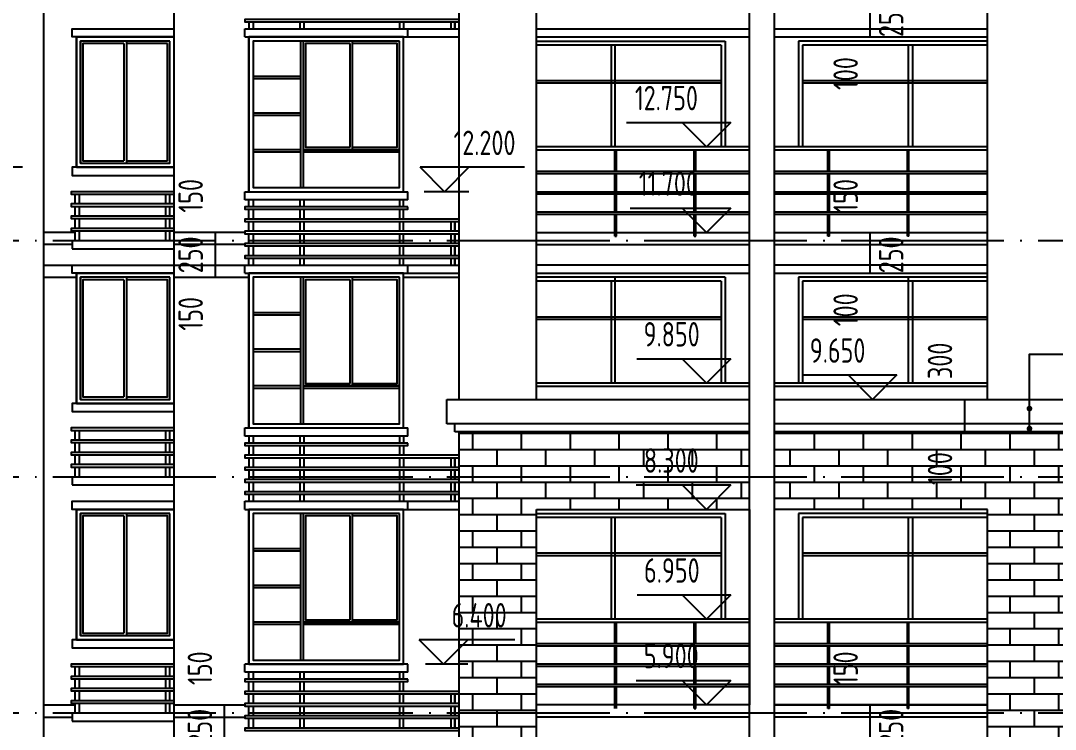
# Model space of a CAD drawing. Extents: x -726032 to 135930, y -151624 to 587044.
# Drawn here: x -512057 to -499349, y 301028 to 309728 of the extents above; entities that cross this region are included whole.
import ezdxf
from ezdxf.enums import TextEntityAlignment as Align

# ---------------------------------------------------------------- set-up
doc = ezdxf.new("R2010")
doc.units = 0
doc.header["$LTSCALE"] = 1000
doc.header["$MEASUREMENT"] = 0
doc.linetypes.add('DOTE', pattern=[2.42, 2, -0.2, 0.02, -0.2])
doc.layers.get('0').update_dxf_attribs({"linetype": 'CONTINUOUS'})
doc.layers.get('DEFPOINTS').update_dxf_attribs({"color": 1, "linetype": 'CONTINUOUS'})
for name, color, linetype in [('DOTE', 8, 'DOTE'), ('PUB_DIM', 245, 'CONTINUOUS'), ('WINDOW', 155, 'CONTINUOUS'), ('引线', 213, 'CONTINUOUS'), ('栏杆', 126, 'CONTINUOUS'), ('装饰线', 252, 'CONTINUOUS')]:
    doc.layers.add(name, color=color, linetype=linetype)
doc.styles.add('DIM_FONT', font='isocp.shx', dxfattribs={"width": 0.8})
doc.dimstyles.new('AXIS', dxfattribs={"dimtxt": 300, "dimasz": 1, "dimexe": 250, "dimexo": 300, "dimgap": 150, "dimtad": 1, "dimdec": 0, "dimzin": 0, "dimdsep": 46, "dimtxsty": 'DIM_FONT', "dimcen": 0.09, "dimse1": 1, "dimse2": 1, "dimclrt": 142, "dimadec": 0, "dimazin": 0, "dimtfac": 1, "dimtdec": 0, "dimtix": 1, "dimtmove": 2, "dimatfit": 3, "dimfxl": 1, "dimtolj": 1, "dimtzin": 0, "dimarcsym": 0})

# ---------------------------------------------------------------- blocks, each defined once
blk = doc.blocks.new('*D2947')
at = {"layer": 'DEFPOINTS', "color": 0, "transparency": 16777216}
for p in [(-508669, 306728), (-509669, 306578), (-508669, 306578)]:
    blk.add_point(p, dxfattribs=at)
at = {"layer": 'PUB_DIM', "color": 0, "lineweight": -2, "transparency": 16777216}
for p, q in [((-509669, 306729), (-509669, 306730)), ((-509669, 306728), (-509669, 306578)), ((-509669, 306577), (-509669, 306576))]:
    blk.add_line(p, q, dxfattribs=at)
at = {"layer": 'PUB_DIM', "color": 0, "transparency": 16777216}
for points in [[(-509669, 306729), (-509669, 306729), (-509669, 306728)], [(-509669, 306577), (-509669, 306577), (-509669, 306578)]]:
    blk.add_solid(points, dxfattribs=at)
at = {"layer": 'PUB_DIM', "color": 142, "transparency": 16777216, "insert": (-509969, 306129), "char_height": 300, "attachment_point": 5, "rotation": 90, "style": 'DIM_FONT'}
blk.add_mtext('\\A1;150', dxfattribs=at)
blk = doc.blocks.new('*D2948')
at = {"layer": 'DEFPOINTS', "color": 0, "transparency": 16777216}
for p in [(-508669, 306978), (-509669, 306728), (-508669, 306728)]:
    blk.add_point(p, dxfattribs=at)
at = {"layer": 'PUB_DIM', "color": 0, "lineweight": -2, "transparency": 16777216}
for p, q in [((-509669, 306979), (-509669, 306980)), ((-509669, 306978), (-509669, 306728)), ((-509669, 306727), (-509669, 306726))]:
    blk.add_line(p, q, dxfattribs=at)
at = {"layer": 'PUB_DIM', "color": 0, "transparency": 16777216}
for points in [[(-509669, 306979), (-509669, 306979), (-509669, 306978)], [(-509669, 306727), (-509669, 306727), (-509669, 306728)]]:
    blk.add_solid(points, dxfattribs=at)
at = {"layer": 'PUB_DIM', "color": 142, "transparency": 16777216, "insert": (-509969, 306853), "char_height": 300, "attachment_point": 5, "rotation": 90, "style": 'DIM_FONT'}
blk.add_mtext('\\A1;250', dxfattribs=at)
blk = doc.blocks.new('*D2949')
at = {"layer": 'DEFPOINTS', "color": 0, "transparency": 16777216}
for p in [(-508669, 307128), (-509669, 306978), (-508669, 306978)]:
    blk.add_point(p, dxfattribs=at)
at = {"layer": 'PUB_DIM', "color": 0, "lineweight": -2, "transparency": 16777216}
for p, q in [((-509669, 307129), (-509669, 307130)), ((-509669, 307128), (-509669, 306978)), ((-509669, 306977), (-509669, 306976))]:
    blk.add_line(p, q, dxfattribs=at)
at = {"layer": 'PUB_DIM', "color": 0, "transparency": 16777216}
for points in [[(-509669, 307129), (-509669, 307129), (-509669, 307128)], [(-509669, 306977), (-509669, 306977), (-509669, 306978)]]:
    blk.add_solid(points, dxfattribs=at)
at = {"layer": 'PUB_DIM', "color": 142, "transparency": 16777216, "insert": (-509969, 307578), "char_height": 300, "attachment_point": 5, "rotation": 90, "style": 'DIM_FONT'}
blk.add_mtext('\\A1;150', dxfattribs=at)
blk = doc.blocks.new('*D2950')
at = {"layer": 'DEFPOINTS', "color": 0, "transparency": 16777216}
for p in [(-510555, 301328), (-509555, 301328), (-510555, 301178)]:
    blk.add_point(p, dxfattribs=at)
at = {"layer": 'PUB_DIM', "color": 0, "lineweight": -2, "transparency": 16777216}
for p, q in [((-509555, 301329), (-509555, 301330)), ((-509555, 301178), (-509555, 301328)), ((-509555, 301177), (-509555, 301176))]:
    blk.add_line(p, q, dxfattribs=at)
at = {"layer": 'PUB_DIM', "color": 0, "transparency": 16777216}
for points in [[(-509555, 301329), (-509555, 301329), (-509555, 301328)], [(-509555, 301177), (-509555, 301177), (-509555, 301178)]]:
    blk.add_solid(points, dxfattribs=at)
at = {"layer": 'PUB_DIM', "color": 142, "transparency": 16777216, "insert": (-509855, 301778), "char_height": 300, "attachment_point": 5, "rotation": 90, "style": 'DIM_FONT'}
blk.add_mtext('\\A1;150', dxfattribs=at)
blk = doc.blocks.new('*D2951')
at = {"layer": 'DEFPOINTS', "color": 0, "transparency": 16777216}
for p in [(-510555, 301178), (-509555, 301178), (-510555, 300928)]:
    blk.add_point(p, dxfattribs=at)
at = {"layer": 'PUB_DIM', "color": 0, "lineweight": -2, "transparency": 16777216}
for p, q in [((-509555, 301179), (-509555, 301180)), ((-509555, 300928), (-509555, 301178)), ((-509555, 300927), (-509555, 300926))]:
    blk.add_line(p, q, dxfattribs=at)
at = {"layer": 'PUB_DIM', "color": 0, "transparency": 16777216}
for points in [[(-509555, 301179), (-509555, 301179), (-509555, 301178)], [(-509555, 300927), (-509555, 300927), (-509555, 300928)]]:
    blk.add_solid(points, dxfattribs=at)
at = {"layer": 'PUB_DIM', "color": 142, "transparency": 16777216, "insert": (-509855, 301053), "char_height": 300, "attachment_point": 5, "rotation": 90, "style": 'DIM_FONT'}
blk.add_mtext('\\A1;250', dxfattribs=at)
blk = doc.blocks.new('*D2953')
at = {"layer": 'DEFPOINTS', "color": 0, "transparency": 16777216}
for p in [(-499465, 304778), (-500465, 304678), (-499465, 304678)]:
    blk.add_point(p, dxfattribs=at)
at = {"layer": 'PUB_DIM', "color": 0, "lineweight": -2, "transparency": 16777216}
for p, q in [((-500465, 304779), (-500465, 304780)), ((-500465, 304778), (-500465, 304678)), ((-500465, 304677), (-500465, 304676))]:
    blk.add_line(p, q, dxfattribs=at)
at = {"layer": 'PUB_DIM', "color": 0, "transparency": 16777216}
for points in [[(-500465, 304779), (-500464, 304779), (-500465, 304778)], [(-500465, 304677), (-500464, 304677), (-500465, 304678)]]:
    blk.add_solid(points, dxfattribs=at)
at = {"layer": 'PUB_DIM', "color": 142, "transparency": 16777216, "insert": (-500765, 304229), "char_height": 300, "attachment_point": 5, "rotation": 90, "style": 'DIM_FONT'}
blk.add_mtext('\\A1;100', dxfattribs=at)
blk = doc.blocks.new('*D2954')
at = {"layer": 'DEFPOINTS', "color": 0, "transparency": 16777216}
for p in [(-499465, 305078), (-500465, 304778), (-499465, 304778)]:
    blk.add_point(p, dxfattribs=at)
at = {"layer": 'PUB_DIM', "color": 0, "lineweight": -2, "transparency": 16777216}
for p, q in [((-500465, 305079), (-500465, 305080)), ((-500465, 305078), (-500465, 304778)), ((-500465, 304777), (-500465, 304776))]:
    blk.add_line(p, q, dxfattribs=at)
at = {"layer": 'PUB_DIM', "color": 0, "transparency": 16777216}
for points in [[(-500465, 305079), (-500464, 305079), (-500465, 305078)], [(-500465, 304777), (-500464, 304777), (-500465, 304778)]]:
    blk.add_solid(points, dxfattribs=at)
at = {"layer": 'PUB_DIM', "color": 142, "transparency": 16777216, "insert": (-500765, 305552), "char_height": 300, "attachment_point": 5, "rotation": 90, "style": 'DIM_FONT'}
blk.add_mtext('\\A1;300', dxfattribs=at)
blk = doc.blocks.new('*D2955')
at = {"layer": 'DEFPOINTS', "color": 0, "transparency": 16777216}
for p in [(-502624, 307128), (-501624, 307128), (-502624, 306978)]:
    blk.add_point(p, dxfattribs=at)
at = {"layer": 'PUB_DIM', "color": 0, "lineweight": -2, "transparency": 16777216}
for p, q in [((-501624, 307129), (-501624, 307130)), ((-501624, 306978), (-501624, 307128)), ((-501624, 306977), (-501624, 306976))]:
    blk.add_line(p, q, dxfattribs=at)
at = {"layer": 'PUB_DIM', "color": 0, "transparency": 16777216}
for points in [[(-501624, 307129), (-501624, 307129), (-501624, 307128)], [(-501624, 306977), (-501624, 306977), (-501624, 306978)]]:
    blk.add_solid(points, dxfattribs=at)
at = {"layer": 'PUB_DIM', "color": 142, "transparency": 16777216, "insert": (-501924, 307578), "char_height": 300, "attachment_point": 5, "rotation": 90, "style": 'DIM_FONT'}
blk.add_mtext('\\A1;150', dxfattribs=at)
blk = doc.blocks.new('*D2956')
at = {"layer": 'DEFPOINTS', "color": 0, "transparency": 16777216}
for p in [(-502624, 306978), (-501624, 306978), (-502624, 306728)]:
    blk.add_point(p, dxfattribs=at)
at = {"layer": 'PUB_DIM', "color": 0, "lineweight": -2, "transparency": 16777216}
for p, q in [((-501624, 306979), (-501624, 306980)), ((-501624, 306728), (-501624, 306978)), ((-501624, 306727), (-501624, 306726))]:
    blk.add_line(p, q, dxfattribs=at)
at = {"layer": 'PUB_DIM', "color": 0, "transparency": 16777216}
for points in [[(-501624, 306979), (-501624, 306979), (-501624, 306978)], [(-501624, 306727), (-501624, 306727), (-501624, 306728)]]:
    blk.add_solid(points, dxfattribs=at)
at = {"layer": 'PUB_DIM', "color": 142, "transparency": 16777216, "insert": (-501365, 306853), "char_height": 300, "attachment_point": 5, "rotation": 90, "style": 'DIM_FONT'}
blk.add_mtext('\\A1;250', dxfattribs=at)
blk = doc.blocks.new('*D2957')
at = {"layer": 'DEFPOINTS', "color": 0, "transparency": 16777216}
for p in [(-502624, 306728), (-501624, 306728), (-502624, 306628)]:
    blk.add_point(p, dxfattribs=at)
at = {"layer": 'PUB_DIM', "color": 0, "lineweight": -2, "transparency": 16777216}
for p, q in [((-501624, 306729), (-501624, 306730)), ((-501624, 306628), (-501624, 306728)), ((-501624, 306627), (-501624, 306626))]:
    blk.add_line(p, q, dxfattribs=at)
at = {"layer": 'PUB_DIM', "color": 0, "transparency": 16777216}
for points in [[(-501624, 306729), (-501624, 306729), (-501624, 306728)], [(-501624, 306627), (-501624, 306627), (-501624, 306628)]]:
    blk.add_solid(points, dxfattribs=at)
at = {"layer": 'PUB_DIM', "color": 142, "transparency": 16777216, "insert": (-501924, 306179), "char_height": 300, "attachment_point": 5, "rotation": 90, "style": 'DIM_FONT'}
blk.add_mtext('\\A1;100', dxfattribs=at)
blk = doc.blocks.new('*D2961')
at = {"layer": 'DEFPOINTS', "color": 0, "transparency": 16777216}
for p in [(-502624, 301328), (-501624, 301328), (-502624, 301178)]:
    blk.add_point(p, dxfattribs=at)
at = {"layer": 'PUB_DIM', "color": 0, "lineweight": -2, "transparency": 16777216}
for p, q in [((-501624, 301329), (-501624, 301330)), ((-501624, 301178), (-501624, 301328)), ((-501624, 301177), (-501624, 301176))]:
    blk.add_line(p, q, dxfattribs=at)
at = {"layer": 'PUB_DIM', "color": 0, "transparency": 16777216}
for points in [[(-501624, 301329), (-501624, 301329), (-501624, 301328)], [(-501624, 301177), (-501624, 301177), (-501624, 301178)]]:
    blk.add_solid(points, dxfattribs=at)
at = {"layer": 'PUB_DIM', "color": 142, "transparency": 16777216, "insert": (-501924, 301778), "char_height": 300, "attachment_point": 5, "rotation": 90, "style": 'DIM_FONT'}
blk.add_mtext('\\A1;150', dxfattribs=at)
blk = doc.blocks.new('*D2962')
at = {"layer": 'DEFPOINTS', "color": 0, "transparency": 16777216}
for p in [(-502624, 301178), (-501624, 301178), (-502624, 300928)]:
    blk.add_point(p, dxfattribs=at)
at = {"layer": 'PUB_DIM', "color": 0, "lineweight": -2, "transparency": 16777216}
for p, q in [((-501624, 301179), (-501624, 301180)), ((-501624, 300928), (-501624, 301178)), ((-501624, 300927), (-501624, 300926))]:
    blk.add_line(p, q, dxfattribs=at)
at = {"layer": 'PUB_DIM', "color": 0, "transparency": 16777216}
for points in [[(-501624, 301179), (-501624, 301179), (-501624, 301178)], [(-501624, 300927), (-501624, 300927), (-501624, 300928)]]:
    blk.add_solid(points, dxfattribs=at)
at = {"layer": 'PUB_DIM', "color": 142, "transparency": 16777216, "insert": (-501365, 301053), "char_height": 300, "attachment_point": 5, "rotation": 90, "style": 'DIM_FONT'}
blk.add_mtext('\\A1;250', dxfattribs=at)
blk = doc.blocks.new('*D2994')
at = {"layer": 'DEFPOINTS', "color": 0, "transparency": 16777216}
for p in [(-502624, 309628), (-501624, 309628), (-502624, 309528)]:
    blk.add_point(p, dxfattribs=at)
at = {"layer": 'PUB_DIM', "color": 0, "lineweight": -2, "transparency": 16777216}
for p, q in [((-501624, 309629), (-501624, 309630)), ((-501624, 309528), (-501624, 309628)), ((-501624, 309527), (-501624, 309526))]:
    blk.add_line(p, q, dxfattribs=at)
at = {"layer": 'PUB_DIM', "color": 0, "transparency": 16777216}
for points in [[(-501624, 309629), (-501624, 309629), (-501624, 309628)], [(-501624, 309527), (-501624, 309527), (-501624, 309528)]]:
    blk.add_solid(points, dxfattribs=at)
at = {"layer": 'PUB_DIM', "color": 142, "transparency": 16777216, "insert": (-501924, 309079), "char_height": 300, "attachment_point": 5, "rotation": 90, "style": 'DIM_FONT'}
blk.add_mtext('\\A1;100', dxfattribs=at)
blk = doc.blocks.new('*D2996')
at = {"layer": 'DEFPOINTS', "color": 0, "transparency": 16777216}
for p in [(-502624, 309878), (-501624, 309878), (-502624, 309628)]:
    blk.add_point(p, dxfattribs=at)
at = {"layer": 'PUB_DIM', "color": 0, "lineweight": -2, "transparency": 16777216}
for p, q in [((-501624, 309879), (-501624, 309880)), ((-501624, 309628), (-501624, 309878)), ((-501624, 309627), (-501624, 309626))]:
    blk.add_line(p, q, dxfattribs=at)
at = {"layer": 'PUB_DIM', "color": 0, "transparency": 16777216}
for points in [[(-501624, 309879), (-501624, 309879), (-501624, 309878)], [(-501624, 309627), (-501624, 309627), (-501624, 309628)]]:
    blk.add_solid(points, dxfattribs=at)
at = {"layer": 'PUB_DIM', "color": 142, "transparency": 16777216, "insert": (-501365, 309753), "char_height": 300, "attachment_point": 5, "rotation": 90, "style": 'DIM_FONT'}
blk.add_mtext('\\A1;250', dxfattribs=at)

msp = doc.modelspace()

# ---------------------------------------------------------------- hatches: boundary and pattern name
at = {"layer": '装饰线'}
h = msp.add_hatch(dxfattribs=at)
h.set_pattern_fill('AR-BRSTD', color=35, scale=75, style=0)
h.set_pattern_definition([(0, (-503804.97, 166246.5), (0, 200.025), []), (90, (-503804.97, 166246.5), (-300, 200.025), [200.025, -200.025])])
h.paths.add_polyline_path([(-506672.9, 304678.3), (-506672.9, 294978.3), (-505722.9, 294978.3), (-505722.9, 303728.3), (-503102.9, 303728.3), (-503102.9, 304678.3)])
h.paths.add_polyline_path([(-502802.9, 303728.3), (-500182.9, 303728.3), (-500182.9, 294978.3), (-499232.9, 294978.3), (-499232.9, 304678.3), (-502802.9, 304678.3)])

# ---------------------------------------------------------------- linework, layer by layer
for p, q in [((-506672.9, 305078.3), (-506672.9, 334728.3)), ((-505722.9, 305078.3), (-505722.9, 332078.3)), ((-500182.9, 305078.3), (-500182.9, 332078.3)), ((-511772.9, 294918.3), (-511772.9, 331228.3)), ((-503102.9, 294978.3), (-503102.9, 329828.3)), ((-502802.9, 329828.3), (-502802.9, 294978.3)), ((-510172.9, 294918.3), (-510172.9, 328328.3)), ((-509302.9, 309628.3), (-506672.9, 309628.3)), ((-509302.9, 309528.3), (-509302.9, 309628.3)), ((-507302.9, 309528.3), (-507302.9, 309628.3)), ((-505722.9, 309628.3), (-503102.9, 309628.3)), ((-502802.9, 309628.3), (-500182.9, 309628.3)), ((-511372.9, 309528.3), (-510172.9, 309528.3)), ((-509302.9, 309528.3), (-506672.9, 309528.3)), ((-505722.9, 309528.3), (-503102.9, 309528.3)), ((-502802.9, 309528.3), (-500182.9, 309528.3)), ((-509302.9, 307628.3), (-507302.9, 307628.3)), ((-509302.9, 307528.3), (-509302.9, 307628.3)), ((-507302.9, 307528.3), (-509302.9, 307528.3)), ((-507302.9, 307528.3), (-507302.9, 307628.3)), ((-511422.9, 307028.3), (-510172.9, 307028.3)), ((-511422.9, 307028.3), (-511422.9, 306928.3)), ((-505714.9, 307128.3), (-504759.9, 307128.3)), ((-504739.9, 307128.3), (-503784.9, 307128.3)), ((-503764.9, 307128.3), (-503102.9, 307128.3)), ((-502802.9, 307128.3), (-502141, 307128.3)), ((-502121, 307128.3), (-501166, 307128.3)), ((-501146, 307128.3), (-500191, 307128.3)), ((-511422.9, 306928.3), (-510172.9, 306928.3)), ((-505722.9, 306978.3), (-503102.9, 306978.3)), ((-502802.9, 306978.3), (-500182.9, 306978.3)), ((-509302.9, 306728.3), (-506672.9, 306728.3)), ((-509302.9, 306628.3), (-509302.9, 306728.3)), ((-507302.9, 306628.3), (-507302.9, 306728.3)), ((-503102.9, 306728.3), (-505722.9, 306728.3)), ((-500182.9, 306728.3), (-502802.9, 306728.3)), ((-511372.9, 306628.3), (-510172.9, 306628.3)), ((-509302.9, 306628.3), (-506672.9, 306628.3)), ((-505722.9, 306628.3), (-503102.9, 306628.3)), ((-502802.9, 306628.3), (-500182.9, 306628.3)), ((-511372.9, 305028.3), (-510172.9, 305028.3)), ((-506822.9, 305078.3), (-503102.9, 305078.3)), ((-506822.9, 304778.3), (-506822.9, 305078.3)), ((-502802.9, 305078.3), (-499082.9, 305078.3)), ((-503102.9, 304778.3), (-506822.9, 304778.3)), ((-506722.9, 304678.3), (-506722.9, 304778.3)), ((-499082.9, 304778.3), (-502802.9, 304778.3)), ((-509302.9, 304728.3), (-507302.9, 304728.3)), ((-509302.9, 304628.3), (-509302.9, 304728.3)), ((-507302.9, 304628.3), (-509302.9, 304628.3)), ((-507302.9, 304628.3), (-507302.9, 304728.3)), ((-503102.9, 304678.3), (-506722.9, 304678.3)), ((-506672.9, 294918.3), (-506672.9, 304678.3)), ((-499182.9, 304678.3), (-502802.9, 304678.3)), ((-511422.9, 304128.3), (-510172.9, 304128.3)), ((-511422.9, 304128.3), (-511422.9, 304028.3)), ((-511422.9, 304028.3), (-510172.9, 304028.3)), ((-511372.9, 303728.3), (-510172.9, 303728.3)), ((-509302.9, 303828.3), (-506672.9, 303828.3)), ((-509302.9, 303728.3), (-509302.9, 303828.3)), ((-509302.9, 303728.3), (-506672.9, 303728.3)), ((-507302.9, 303728.3), (-507302.9, 303828.3)), ((-505722.9, 294978.3), (-505722.9, 303728.3)), ((-500182.9, 294978.3), (-500182.9, 303728.3)), ((-507302.9, 301828.3), (-509302.9, 301828.3)), ((-509302.9, 301728.3), (-509302.9, 301828.3)), ((-507302.9, 301728.3), (-507302.9, 301828.3)), ((-507302.9, 301728.3), (-509302.9, 301728.3)), ((-511422.9, 301228.3), (-510172.9, 301228.3)), ((-511422.9, 301228.3), (-511422.9, 301128.3)), ((-503102.9, 301178.3), (-505722.9, 301178.3)), ((-500182.9, 301178.3), (-502802.9, 301178.3)), ((-511422.9, 301128.3), (-510172.9, 301128.3))]:
    msp.add_line(p, q)
at = {"color": 0}
msp.add_line((-511372.9, 307928.3), (-510172.9, 307928.3), dxfattribs=at)
at = {"color": 253}
for p, q in [((-503102.9, 301328.3), (-505722.9, 301328.3)), ((-500182.9, 301328.3), (-502802.9, 301328.3))]:
    msp.add_line(p, q, dxfattribs=at)
for points in [[(-510172.9, 309528.3), (-511422.9, 309528.3), (-511422.9, 309628.3), (-510172.9, 309628.3)], [(-510172.9, 307928.3), (-511422.9, 307928.3), (-511422.9, 307828.3), (-510172.9, 307828.3)], [(-510172.9, 306628.3), (-511422.9, 306628.3), (-511422.9, 306728.3), (-510172.9, 306728.3)], [(-510172.9, 305028.3), (-511422.9, 305028.3), (-511422.9, 304928.3), (-510172.9, 304928.3)], [(-510172.9, 303728.3), (-511422.9, 303728.3), (-511422.9, 303828.3), (-510172.9, 303828.3)], [(-505722.9, 303728.3), (-503102.9, 303728.3), (-503102.9, 301328.3), (-505722.9, 301328.3)], [(-500182.9, 303728.3), (-502802.9, 303728.3), (-502802.9, 301328.3), (-500182.9, 301328.3)], [(-510172.9, 302128.3), (-511422.9, 302128.3), (-511422.9, 302028.3), (-510172.9, 302028.3)]]:
    msp.add_lwpolyline(points)
at = {"color": 136}
for points in [[(-505722.9, 294978.3), (-505722.9, 303728.3)], [(-500182.9, 294978.3), (-500182.9, 303728.3)]]:
    msp.add_lwpolyline(points, dxfattribs=at)
at = {"layer": 'DOTE'}
for p, q in [((-516500.5, 307028.3), (-454540.3, 307028.3)), ((-516500.5, 304128.3), (-454540.3, 304128.3)), ((-516500.5, 301228.3), (-454540.3, 301228.3))]:
    msp.add_line(p, q, dxfattribs=at)
at = {"layer": 'PUB_DIM'}
for p, q in [((-504617.4, 308478.3), (-503333.2, 308478.3)), ((-503633.2, 308178.3), (-503933.2, 308478.3)), ((-503333.2, 308478.3), (-503633.2, 308178.3)), ((-512034.4, 307928.3), (-512995.9, 307928.3)), ((-506851.8, 307628.3), (-507151.8, 307928.3)), ((-505867.6, 307928.3), (-507151.8, 307928.3)), ((-506551.8, 307928.3), (-506851.8, 307628.3)), ((-506551.8, 307628.3), (-507102.3, 307628.3)), ((-504569.4, 307428.3), (-503333.2, 307428.3)), ((-503633.2, 307128.3), (-503933.2, 307428.3)), ((-503333.2, 307428.3), (-503633.2, 307128.3)), ((-504489.1, 305578.3), (-503333.2, 305578.3)), ((-503633.2, 305278.3), (-503933.2, 305578.3)), ((-503333.2, 305578.3), (-503633.2, 305278.3)), ((-502450.6, 305378.3), (-501294.7, 305378.3)), ((-501594.7, 305078.3), (-501894.7, 305378.3)), ((-501294.7, 305378.3), (-501594.7, 305078.3)), ((-504497.4, 304028.3), (-503333.2, 304028.3)), ((-503633.2, 303728.3), (-503933.2, 304028.3)), ((-503333.2, 304028.3), (-503633.2, 303728.3)), ((-504483.9, 302678.3), (-503333.2, 302678.3)), ((-503633.2, 302378.3), (-503933.2, 302678.3)), ((-503333.2, 302678.3), (-503633.2, 302378.3)), ((-506862.8, 301828.3), (-507162.8, 302128.3)), ((-505989, 302128.3), (-507162.8, 302128.3)), ((-506562.8, 302128.3), (-506862.8, 301828.3)), ((-506562.8, 301828.3), (-507082.9, 301828.3)), ((-504498.2, 301628.3), (-503333.2, 301628.3)), ((-503633.2, 301328.3), (-503933.2, 301628.3)), ((-503333.2, 301628.3), (-503633.2, 301328.3))]:
    msp.add_line(p, q, dxfattribs=at)
at = {"layer": 'WINDOW'}
for p, q in [((-511372.9, 307928.3), (-511372.9, 309528.3)), ((-511322.9, 307978.3), (-511322.9, 309478.3)), ((-510787.9, 309448.3), (-510787.9, 308008.3)), ((-510757.9, 309478.3), (-510757.9, 307978.3)), ((-510252.9, 309448.3), (-510757.9, 309448.3)), ((-510252.9, 308008.3), (-510252.9, 309448.3)), ((-510222.9, 307978.3), (-510222.9, 309478.3)), ((-509252.9, 307628.3), (-509252.9, 309528.3)), ((-508617.9, 309478.3), (-508617.9, 307678.3)), ((-508587.9, 309478.3), (-508587.9, 307678.3)), ((-508010.4, 308173.3), (-508010.4, 309448.3)), ((-507980.4, 308143.3), (-507980.4, 309478.3)), ((-507352.9, 307628.3), (-507352.9, 309528.3)), ((-505722.9, 309478.3), (-503402.9, 309478.3)), ((-503402.9, 309478.3), (-503402.9, 308178.3)), ((-502502.9, 309478.3), (-502502.9, 308178.3)), ((-500182.9, 309478.3), (-502502.9, 309478.3)), ((-503452.9, 309428.3), (-505722.9, 309428.3)), ((-504802.9, 309428.3), (-504802.9, 308178.3)), ((-504752.9, 308178.3), (-504752.9, 309428.3)), ((-503452.9, 309428.3), (-503452.9, 308178.3)), ((-502452.9, 309428.3), (-502452.9, 308178.3)), ((-500182.9, 309428.3), (-502452.9, 309428.3)), ((-501152.9, 308178.3), (-501152.9, 309428.3)), ((-501102.9, 309428.3), (-501102.9, 308178.3)), ((-508617.9, 309043.3), (-509202.9, 309043.3)), ((-508617.9, 309013.3), (-509202.9, 309013.3)), ((-505722.9, 308993.3), (-503452.9, 308993.3)), ((-505722.9, 308963.3), (-503452.9, 308963.3)), ((-502452.9, 308993.3), (-500182.9, 308993.3)), ((-502452.9, 308963.3), (-500182.9, 308963.3)), ((-508617.9, 308593.3), (-509202.9, 308593.3)), ((-508617.9, 308563.3), (-509202.9, 308563.3)), ((-508617.9, 308143.3), (-509202.9, 308143.3)), ((-508617.9, 308113.3), (-509202.9, 308113.3)), ((-507402.9, 308143.3), (-508587.9, 308143.3)), ((-507402.9, 308113.3), (-508587.9, 308113.3)), ((-510757.9, 308008.3), (-510252.9, 308008.3)), ((-511372.9, 305028.3), (-511372.9, 306628.3)), ((-511322.9, 305078.3), (-511322.9, 306578.3)), ((-510787.9, 306548.3), (-510787.9, 305108.3)), ((-510757.9, 306578.3), (-510757.9, 305078.3)), ((-509252.9, 304728.3), (-509252.9, 306628.3)), ((-508617.9, 306578.3), (-508617.9, 304778.3)), ((-508587.9, 306578.3), (-508587.9, 304778.3)), ((-508010.4, 305273.3), (-508010.4, 306548.3)), ((-507980.4, 305243.3), (-507980.4, 306578.3)), ((-507352.9, 304728.3), (-507352.9, 306628.3)), ((-503402.9, 306578.3), (-505722.9, 306578.3)), ((-503452.9, 306528.3), (-505722.9, 306528.3)), ((-504802.9, 306528.3), (-504802.9, 305278.3)), ((-504752.9, 305278.3), (-504752.9, 306578.3)), ((-503452.9, 306528.3), (-503452.9, 305278.3)), ((-503402.9, 306578.3), (-503402.9, 305278.3)), ((-502502.9, 306578.3), (-502502.9, 305278.3)), ((-500182.9, 306578.3), (-502502.9, 306578.3)), ((-502452.9, 306528.3), (-502452.9, 305278.3)), ((-500182.9, 306528.3), (-502452.9, 306528.3)), ((-501152.9, 305278.3), (-501152.9, 306578.3)), ((-501102.9, 306528.3), (-501102.9, 305278.3)), ((-508617.9, 306143.3), (-509202.9, 306143.3)), ((-508617.9, 306113.3), (-509202.9, 306113.3)), ((-505722.9, 306093.3), (-503452.9, 306093.3)), ((-505722.9, 306063.3), (-503452.9, 306063.3)), ((-502452.9, 306093.3), (-500182.9, 306093.3)), ((-502452.9, 306063.3), (-500182.9, 306063.3)), ((-508617.9, 305693.3), (-509202.9, 305693.3)), ((-508617.9, 305663.3), (-509202.9, 305663.3)), ((-508617.9, 305243.3), (-509202.9, 305243.3)), ((-507402.9, 305243.3), (-508587.9, 305243.3)), ((-508617.9, 305213.3), (-509202.9, 305213.3)), ((-507402.9, 305213.3), (-508587.9, 305213.3)), ((-511372.9, 302128.3), (-511372.9, 303728.3)), ((-509252.9, 301828.3), (-509252.9, 303728.3)), ((-507352.9, 301828.3), (-507352.9, 303728.3)), ((-511322.9, 302178.3), (-511322.9, 303678.3)), ((-510787.9, 303648.3), (-510787.9, 302208.3)), ((-510757.9, 303678.3), (-510757.9, 302178.3)), ((-510222.9, 302178.3), (-510222.9, 303678.3)), ((-508617.9, 303678.3), (-508617.9, 301878.3)), ((-508587.9, 303678.3), (-508587.9, 301878.3)), ((-508010.4, 302373.3), (-508010.4, 303648.3)), ((-507980.4, 302343.3), (-507980.4, 303678.3)), ((-505722.9, 303678.3), (-503402.9, 303678.3)), ((-503452.9, 303628.3), (-505722.9, 303628.3)), ((-504802.9, 303628.3), (-504802.9, 302378.3)), ((-504752.9, 302378.3), (-504752.9, 303628.3)), ((-503452.9, 303628.3), (-503452.9, 302378.3)), ((-503402.9, 303678.3), (-503402.9, 302378.3)), ((-502502.9, 303678.3), (-502502.9, 302378.3)), ((-500182.9, 303678.3), (-502502.9, 303678.3)), ((-502452.9, 303628.3), (-502452.9, 302378.3)), ((-500182.9, 303628.3), (-502452.9, 303628.3)), ((-501152.9, 302378.3), (-501152.9, 303628.3)), ((-501102.9, 303628.3), (-501102.9, 302378.3)), ((-508617.9, 303243.3), (-509202.9, 303243.3)), ((-508617.9, 303213.3), (-509202.9, 303213.3)), ((-505722.9, 303193.3), (-503452.9, 303193.3)), ((-505722.9, 303163.3), (-503452.9, 303163.3)), ((-502452.9, 303193.3), (-500182.9, 303193.3)), ((-502452.9, 303163.3), (-500182.9, 303163.3)), ((-508617.9, 302793.3), (-509202.9, 302793.3)), ((-508617.9, 302763.3), (-509202.9, 302763.3)), ((-508617.9, 302343.3), (-509202.9, 302343.3)), ((-507402.9, 302343.3), (-508587.9, 302343.3)), ((-508617.9, 302313.3), (-509202.9, 302313.3)), ((-507402.9, 302313.3), (-508587.9, 302313.3))]:
    msp.add_line(p, q, dxfattribs=at)
for points in [[(-510172.9, 309528.3), (-511372.9, 309528.3), (-511372.9, 307928.3), (-510172.9, 307928.3)], [(-510222.9, 309478.3), (-511322.9, 309478.3), (-511322.9, 307978.3), (-510222.9, 307978.3)], [(-507352.9, 309528.3), (-509252.9, 309528.3), (-509252.9, 307628.3), (-507352.9, 307628.3)], [(-507402.9, 309478.3), (-509202.9, 309478.3), (-509202.9, 307678.3), (-507402.9, 307678.3)], [(-507402.9, 309478.3), (-508587.9, 309478.3), (-508587.9, 308143.3), (-507402.9, 308143.3)], [(-510172.9, 306628.3), (-511372.9, 306628.3), (-511372.9, 305028.3), (-510172.9, 305028.3)], [(-510222.9, 306578.3), (-511322.9, 306578.3), (-511322.9, 305078.3), (-510222.9, 305078.3)], [(-507352.9, 306628.3), (-509252.9, 306628.3), (-509252.9, 304728.3), (-507352.9, 304728.3)], [(-507352.9, 306628.3), (-509252.9, 306628.3), (-509252.9, 304728.3), (-507352.9, 304728.3)], [(-507402.9, 306578.3), (-509202.9, 306578.3), (-509202.9, 304778.3), (-507402.9, 304778.3)], [(-507402.9, 306578.3), (-508587.9, 306578.3), (-508587.9, 305243.3), (-507402.9, 305243.3)], [(-510172.9, 303728.3), (-511372.9, 303728.3), (-511372.9, 302128.3), (-510172.9, 302128.3)], [(-507352.9, 303728.3), (-509252.9, 303728.3), (-509252.9, 301828.3), (-507352.9, 301828.3)], [(-507352.9, 303728.3), (-509252.9, 303728.3), (-509252.9, 301828.3), (-507352.9, 301828.3)], [(-510222.9, 303678.3), (-511322.9, 303678.3), (-511322.9, 302178.3), (-510222.9, 302178.3)], [(-507402.9, 303678.3), (-509202.9, 303678.3), (-509202.9, 301878.3), (-507402.9, 301878.3)], [(-507402.9, 303678.3), (-508587.9, 303678.3), (-508587.9, 302343.3), (-507402.9, 302343.3)]]:
    msp.add_lwpolyline(points, close=True, dxfattribs=at)
for points in [[(-510787.9, 309448.3), (-511292.9, 309448.3), (-511292.9, 308008.3), (-510787.9, 308008.3)], [(-508010.4, 309448.3), (-508557.9, 309448.3), (-508557.9, 308173.3), (-508010.4, 308173.3)], [(-507980.4, 308173.3), (-507432.9, 308173.3), (-507432.9, 309448.3), (-507980.4, 309448.3)], [(-510787.9, 306548.3), (-511292.9, 306548.3), (-511292.9, 305108.3), (-510787.9, 305108.3)], [(-510757.9, 305108.3), (-510252.9, 305108.3), (-510252.9, 306548.3), (-510757.9, 306548.3)], [(-508010.4, 306548.3), (-508557.9, 306548.3), (-508557.9, 305273.3), (-508010.4, 305273.3)], [(-507980.4, 305273.3), (-507432.9, 305273.3), (-507432.9, 306548.3), (-507980.4, 306548.3)], [(-510787.9, 303648.3), (-511292.9, 303648.3), (-511292.9, 302208.3), (-510787.9, 302208.3)], [(-510757.9, 302208.3), (-510252.9, 302208.3), (-510252.9, 303648.3), (-510757.9, 303648.3)], [(-508010.4, 303648.3), (-508557.9, 303648.3), (-508557.9, 302373.3), (-508010.4, 302373.3)], [(-507980.4, 302373.3), (-507432.9, 302373.3), (-507432.9, 303648.3), (-507980.4, 303648.3)]]:
    msp.add_lwpolyline(points, dxfattribs=at)
at = {"layer": '引线'}
msp.add_lwpolyline([(-499666.5, 304719.3), (-499666.5, 305635.4), (-498788.6, 305635.4)], dxfattribs=at)
at = {"layer": '引线', "const_width": 34.8}
for points in [[(-499684.1, 304965.8, 1), (-499648.9, 304965.8, 1)], [(-499684.1, 304719.3, 1), (-499648.9, 304719.3, 1)]]:
    msp.add_lwpolyline(points, format="xyb", close=True, dxfattribs=at)
at = {"layer": '栏杆'}
for p, q in [((-509252.9, 309713), (-509252.9, 309628.3)), ((-509202.9, 309713), (-509202.9, 309628.3)), ((-508627.9, 309713), (-508627.9, 309628.3)), ((-508577.9, 309713), (-508577.9, 309628.3)), ((-507402.9, 309713), (-507402.9, 309628.3)), ((-507352.9, 309713), (-507352.9, 309628.3)), ((-506772.9, 309713), (-506772.9, 309628.3)), ((-506722.9, 309628.3), (-506722.9, 309713)), ((-506722.9, 309713), (-506722.9, 309628.3)), ((-503102.9, 308178.3), (-505722.9, 308178.3)), ((-500182.9, 308178.3), (-502802.9, 308178.3)), ((-503102.9, 308138.3), (-505722.9, 308138.3)), ((-504759.9, 307878.3), (-504759.9, 308138.3)), ((-504739.9, 307878.3), (-504739.9, 308138.3)), ((-503784.9, 307878.3), (-503784.9, 308138.3)), ((-503764.9, 307878.3), (-503764.9, 308138.3)), ((-500182.9, 308138.3), (-502802.9, 308138.3)), ((-502141, 307878.3), (-502141, 308138.3)), ((-502121, 307878.3), (-502121, 308138.3)), ((-501166, 307878.3), (-501166, 308138.3)), ((-501146, 307878.3), (-501146, 308138.3)), ((-503102.9, 307878.3), (-505722.9, 307878.3)), ((-503102.9, 307848.3), (-505722.9, 307848.3)), ((-504759.9, 307628.3), (-504759.9, 307848.3)), ((-504739.9, 307628.3), (-504739.9, 307848.3)), ((-503784.9, 307628.3), (-503784.9, 307848.3)), ((-503764.9, 307628.3), (-503764.9, 307848.3)), ((-500182.9, 307878.3), (-502802.9, 307878.3)), ((-500182.9, 307848.3), (-502802.9, 307848.3)), ((-502141, 307628.3), (-502141, 307848.3)), ((-502121, 307628.3), (-502121, 307848.3)), ((-501166, 307628.3), (-501166, 307848.3)), ((-501146, 307628.3), (-501146, 307848.3)), ((-511385.7, 307478.3), (-511385.7, 307598.3)), ((-511335.7, 307478.3), (-511335.7, 307598.3)), ((-510272.9, 307478.3), (-510272.9, 307598.3)), ((-510222.9, 307478.3), (-510222.9, 307598.3)), ((-509252.9, 307443.6), (-509252.9, 307528.3)), ((-509202.9, 307528.3), (-509202.9, 307443.6)), ((-508627.9, 307528.3), (-508627.9, 307443.6)), ((-508577.9, 307528.3), (-508577.9, 307443.6)), ((-507402.9, 307528.3), (-507402.9, 307443.6)), ((-507352.9, 307443.6), (-507352.9, 307528.3)), ((-505722.9, 307628.3), (-503102.9, 307628.3)), ((-503102.9, 307598.3), (-505722.9, 307598.3)), ((-504759.9, 307378.3), (-504759.9, 307598.3)), ((-504739.9, 307378.3), (-504739.9, 307598.3)), ((-503784.9, 307378.3), (-503784.9, 307598.3)), ((-503764.9, 307378.3), (-503764.9, 307598.3)), ((-502802.9, 307628.3), (-500182.9, 307628.3)), ((-500182.9, 307598.3), (-502802.9, 307598.3)), ((-502141, 307378.3), (-502141, 307598.3)), ((-502121, 307378.3), (-502121, 307598.3)), ((-501166, 307378.3), (-501166, 307598.3)), ((-501146, 307378.3), (-501146, 307598.3)), ((-511385.7, 307328.3), (-511385.7, 307448.3)), ((-511335.7, 307328.3), (-511335.7, 307448.3)), ((-510272.9, 307328.3), (-510272.9, 307448.3)), ((-510222.9, 307328.3), (-510222.9, 307448.3)), ((-509252.9, 307293), (-509252.9, 307413)), ((-509202.9, 307413), (-509202.9, 307293)), ((-508627.9, 307413), (-508627.9, 307293)), ((-508577.9, 307413), (-508577.9, 307293)), ((-507402.9, 307413), (-507402.9, 307293)), ((-507352.9, 307293), (-507352.9, 307413)), ((-511385.7, 307178.3), (-511385.7, 307298.3)), ((-511335.7, 307178.3), (-511335.7, 307298.3)), ((-510272.9, 307178.3), (-510272.9, 307298.3)), ((-510222.9, 307178.3), (-510222.9, 307298.3)), ((-503102.9, 307378.3), (-505722.9, 307378.3)), ((-503102.9, 307348.3), (-505722.9, 307348.3)), ((-504759.9, 307082.8), (-504759.9, 307348.3)), ((-504739.9, 307082.8), (-504739.9, 307348.3)), ((-503784.9, 307082.8), (-503784.9, 307348.3)), ((-503764.9, 307082.8), (-503764.9, 307348.3)), ((-500182.9, 307378.3), (-502802.9, 307378.3)), ((-500182.9, 307348.3), (-502802.9, 307348.3)), ((-502141, 307082.8), (-502141, 307348.3)), ((-502121, 307082.8), (-502121, 307348.3)), ((-501166, 307082.8), (-501166, 307348.3)), ((-501146, 307082.8), (-501146, 307348.3)), ((-511385.7, 307028.3), (-511385.7, 307148.3)), ((-511335.7, 307028.3), (-511335.7, 307148.3)), ((-510272.9, 307028.3), (-510272.9, 307148.3)), ((-510222.9, 307028.3), (-510222.9, 307148.3)), ((-509252.9, 307143), (-509252.9, 307263)), ((-509202.9, 307263), (-509202.9, 307143)), ((-508627.9, 307263), (-508627.9, 307143)), ((-508577.9, 307263), (-508577.9, 307143)), ((-507402.9, 307263), (-507402.9, 307143)), ((-507352.9, 307143), (-507352.9, 307263)), ((-506772.9, 307263), (-506772.9, 307143)), ((-506722.9, 307143), (-506722.9, 307263)), ((-506722.9, 307263), (-506722.9, 307143)), ((-509252.9, 306993), (-509252.9, 307113)), ((-509202.9, 307113), (-509202.9, 306993)), ((-508627.9, 307113), (-508627.9, 306993)), ((-508577.9, 307113), (-508577.9, 306993)), ((-507402.9, 307113), (-507402.9, 306993)), ((-507352.9, 306993), (-507352.9, 307113)), ((-506772.9, 307113), (-506772.9, 306993)), ((-506722.9, 306993), (-506722.9, 307113)), ((-506722.9, 307113), (-506722.9, 306993)), ((-504759.9, 307082.8), (-504739.9, 307082.8)), ((-503784.9, 307082.8), (-503764.9, 307082.8)), ((-502121, 307082.8), (-502141, 307082.8)), ((-501146, 307082.8), (-501166, 307082.8)), ((-509252.9, 306843), (-509252.9, 306963)), ((-509202.9, 306963), (-509202.9, 306843)), ((-508627.9, 306963), (-508627.9, 306843)), ((-508577.9, 306963), (-508577.9, 306843)), ((-507402.9, 306963), (-507402.9, 306843)), ((-507352.9, 306843), (-507352.9, 306963)), ((-506772.9, 306963), (-506772.9, 306843)), ((-506722.9, 306843), (-506722.9, 306963)), ((-506722.9, 306963), (-506722.9, 306843)), ((-509252.9, 306728.3), (-509252.9, 306813)), ((-509202.9, 306813), (-509202.9, 306728.3)), ((-508627.9, 306813), (-508627.9, 306728.3)), ((-508577.9, 306813), (-508577.9, 306728.3)), ((-507402.9, 306813), (-507402.9, 306728.3)), ((-507352.9, 306728.3), (-507352.9, 306813)), ((-506772.9, 306813), (-506772.9, 306728.3)), ((-506722.9, 306728.3), (-506722.9, 306813)), ((-506722.9, 306813), (-506722.9, 306728.3)), ((-503102.9, 305278.3), (-505722.9, 305278.3)), ((-500182.9, 305278.3), (-502802.9, 305278.3)), ((-503102.9, 305238.3), (-505722.9, 305238.3)), ((-500182.9, 305238.3), (-502802.9, 305238.3)), ((-511385.7, 304578.3), (-511385.7, 304698.3)), ((-511335.7, 304578.3), (-511335.7, 304698.3)), ((-510272.9, 304578.3), (-510272.9, 304698.3)), ((-510222.9, 304578.3), (-510222.9, 304698.3)), ((-509252.9, 304628.3), (-509252.9, 304543.6)), ((-509202.9, 304628.3), (-509202.9, 304543.6)), ((-508627.9, 304628.3), (-508627.9, 304543.6)), ((-508577.9, 304628.3), (-508577.9, 304543.6)), ((-507402.9, 304628.3), (-507402.9, 304543.6)), ((-507352.9, 304628.3), (-507352.9, 304543.6)), ((-511385.7, 304428.3), (-511385.7, 304548.3)), ((-511335.7, 304428.3), (-511335.7, 304548.3)), ((-510272.9, 304428.3), (-510272.9, 304548.3)), ((-510222.9, 304428.3), (-510222.9, 304548.3)), ((-509252.9, 304513), (-509252.9, 304393)), ((-509202.9, 304513), (-509202.9, 304393)), ((-508627.9, 304513), (-508627.9, 304393)), ((-508577.9, 304513), (-508577.9, 304393)), ((-507402.9, 304513), (-507402.9, 304393)), ((-507352.9, 304513), (-507352.9, 304393)), ((-511385.7, 304278.3), (-511385.7, 304398.3)), ((-511335.7, 304278.3), (-511335.7, 304398.3)), ((-510272.9, 304278.3), (-510272.9, 304398.3)), ((-510222.9, 304278.3), (-510222.9, 304398.3)), ((-509252.9, 304363), (-509252.9, 304243)), ((-509202.9, 304363), (-509202.9, 304243)), ((-508627.9, 304363), (-508627.9, 304243)), ((-508577.9, 304363), (-508577.9, 304243)), ((-507402.9, 304363), (-507402.9, 304243)), ((-507352.9, 304363), (-507352.9, 304243)), ((-506772.9, 304363), (-506772.9, 304243)), ((-506722.9, 304243), (-506722.9, 304363)), ((-506722.9, 304363), (-506722.9, 304243)), ((-511385.7, 304128.3), (-511385.7, 304248.3)), ((-511335.7, 304128.3), (-511335.7, 304248.3)), ((-510272.9, 304128.3), (-510272.9, 304248.3)), ((-510222.9, 304128.3), (-510222.9, 304248.3)), ((-509252.9, 304213), (-509252.9, 304093)), ((-509202.9, 304213), (-509202.9, 304093)), ((-508627.9, 304213), (-508627.9, 304093)), ((-508577.9, 304213), (-508577.9, 304093)), ((-507402.9, 304213), (-507402.9, 304093)), ((-507352.9, 304213), (-507352.9, 304093)), ((-506772.9, 304213), (-506772.9, 304093)), ((-506722.9, 304093), (-506722.9, 304213)), ((-506722.9, 304213), (-506722.9, 304093)), ((-509252.9, 304063), (-509252.9, 303943)), ((-509202.9, 304063), (-509202.9, 303943)), ((-508627.9, 304063), (-508627.9, 303943)), ((-508577.9, 304063), (-508577.9, 303943)), ((-507402.9, 304063), (-507402.9, 303943)), ((-507352.9, 304063), (-507352.9, 303943)), ((-506772.9, 304063), (-506772.9, 303943)), ((-506722.9, 303943), (-506722.9, 304063)), ((-506722.9, 304063), (-506722.9, 303943)), ((-509252.9, 303913), (-509252.9, 303828.3)), ((-509202.9, 303913), (-509202.9, 303828.3)), ((-508627.9, 303913), (-508627.9, 303828.3)), ((-508577.9, 303913), (-508577.9, 303828.3)), ((-507402.9, 303913), (-507402.9, 303828.3)), ((-507352.9, 303913), (-507352.9, 303828.3)), ((-506772.9, 303913), (-506772.9, 303828.3)), ((-506722.9, 303828.3), (-506722.9, 303913)), ((-506722.9, 303913), (-506722.9, 303828.3)), ((-503102.9, 302378.3), (-505722.9, 302378.3)), ((-503102.9, 302338.3), (-505722.9, 302338.3)), ((-504759.9, 302078.3), (-504759.9, 302338.3)), ((-504739.9, 302078.3), (-504739.9, 302338.3)), ((-503784.9, 302078.3), (-503784.9, 302338.3)), ((-503764.9, 302078.3), (-503764.9, 302338.3)), ((-500182.9, 302378.3), (-502802.9, 302378.3)), ((-500182.9, 302338.3), (-502802.9, 302338.3)), ((-502141, 302078.3), (-502141, 302338.3)), ((-502121, 302078.3), (-502121, 302338.3)), ((-501166, 302078.3), (-501166, 302338.3)), ((-501146, 302078.3), (-501146, 302338.3)), ((-503102.9, 302078.3), (-505722.9, 302078.3)), ((-500182.9, 302078.3), (-502802.9, 302078.3)), ((-503102.9, 302048.3), (-505722.9, 302048.3)), ((-504759.9, 301828.3), (-504759.9, 302048.3)), ((-504739.9, 301828.3), (-504739.9, 302048.3)), ((-503784.9, 301828.3), (-503784.9, 302048.3)), ((-503764.9, 301828.3), (-503764.9, 302048.3)), ((-500182.9, 302048.3), (-502802.9, 302048.3)), ((-502141, 301828.3), (-502141, 302048.3)), ((-502121, 301828.3), (-502121, 302048.3)), ((-501166, 301828.3), (-501166, 302048.3)), ((-501146, 301828.3), (-501146, 302048.3)), ((-503102.9, 301828.3), (-505722.9, 301828.3)), ((-500182.9, 301828.3), (-502802.9, 301828.3)), ((-511385.7, 301678.3), (-511385.7, 301798.3)), ((-511335.7, 301678.3), (-511335.7, 301798.3)), ((-510272.9, 301678.3), (-510272.9, 301798.3)), ((-510222.9, 301678.3), (-510222.9, 301798.3)), ((-509252.9, 301643.6), (-509252.9, 301728.3)), ((-509202.9, 301728.3), (-509202.9, 301643.6)), ((-508627.9, 301728.3), (-508627.9, 301643.6)), ((-508577.9, 301728.3), (-508577.9, 301643.6)), ((-507402.9, 301728.3), (-507402.9, 301643.6)), ((-507352.9, 301643.6), (-507352.9, 301728.3)), ((-503102.9, 301798.3), (-505722.9, 301798.3)), ((-504759.9, 301578.3), (-504759.9, 301798.3)), ((-504739.9, 301578.3), (-504739.9, 301798.3)), ((-503784.9, 301578.3), (-503784.9, 301798.3)), ((-503764.9, 301578.3), (-503764.9, 301798.3)), ((-500182.9, 301798.3), (-502802.9, 301798.3)), ((-502141, 301578.3), (-502141, 301798.3)), ((-502121, 301578.3), (-502121, 301798.3)), ((-501166, 301578.3), (-501166, 301798.3)), ((-501146, 301578.3), (-501146, 301798.3)), ((-511385.7, 301528.3), (-511385.7, 301648.3)), ((-511335.7, 301528.3), (-511335.7, 301648.3)), ((-510272.9, 301528.3), (-510272.9, 301648.3)), ((-510222.9, 301528.3), (-510222.9, 301648.3)), ((-509252.9, 301493), (-509252.9, 301613)), ((-509202.9, 301613), (-509202.9, 301493)), ((-508627.9, 301613), (-508627.9, 301493)), ((-508577.9, 301613), (-508577.9, 301493)), ((-507402.9, 301613), (-507402.9, 301493)), ((-507352.9, 301493), (-507352.9, 301613)), ((-503102.9, 301578.3), (-505722.9, 301578.3)), ((-500182.9, 301578.3), (-502802.9, 301578.3)), ((-511385.7, 301378.3), (-511385.7, 301498.3)), ((-511335.7, 301378.3), (-511335.7, 301498.3)), ((-510272.9, 301378.3), (-510272.9, 301498.3)), ((-510222.9, 301378.3), (-510222.9, 301498.3)), ((-509252.9, 301343), (-509252.9, 301463)), ((-509202.9, 301463), (-509202.9, 301343)), ((-508627.9, 301463), (-508627.9, 301343)), ((-508577.9, 301463), (-508577.9, 301343)), ((-507402.9, 301463), (-507402.9, 301343)), ((-507352.9, 301343), (-507352.9, 301463)), ((-506772.9, 301463), (-506772.9, 301343)), ((-506722.9, 301343), (-506722.9, 301463)), ((-506722.9, 301463), (-506722.9, 301343)), ((-503102.9, 301548.3), (-505722.9, 301548.3)), ((-504759.9, 301282.8), (-504759.9, 301548.3)), ((-504739.9, 301282.8), (-504739.9, 301548.3)), ((-503784.9, 301282.8), (-503784.9, 301548.3)), ((-503764.9, 301282.8), (-503764.9, 301548.3)), ((-500182.9, 301548.3), (-502802.9, 301548.3)), ((-502141, 301282.8), (-502141, 301548.3)), ((-502121, 301282.8), (-502121, 301548.3)), ((-501166, 301282.8), (-501166, 301548.3)), ((-501146, 301282.8), (-501146, 301548.3)), ((-511385.7, 301228.3), (-511385.7, 301348.3)), ((-511335.7, 301228.3), (-511335.7, 301348.3)), ((-510272.9, 301228.3), (-510272.9, 301348.3)), ((-510222.9, 301228.3), (-510222.9, 301348.3)), ((-509252.9, 301193), (-509252.9, 301313)), ((-509202.9, 301313), (-509202.9, 301193)), ((-508627.9, 301313), (-508627.9, 301193)), ((-508577.9, 301313), (-508577.9, 301193)), ((-507402.9, 301313), (-507402.9, 301193)), ((-507352.9, 301193), (-507352.9, 301313)), ((-506772.9, 301313), (-506772.9, 301193)), ((-506722.9, 301193), (-506722.9, 301313)), ((-506722.9, 301313), (-506722.9, 301193)), ((-503784.9, 301282.8), (-503764.9, 301282.8)), ((-502121, 301282.8), (-502141, 301282.8)), ((-501146, 301282.8), (-501166, 301282.8)), ((-509252.9, 301043), (-509252.9, 301163)), ((-509202.9, 301163), (-509202.9, 301043)), ((-508627.9, 301163), (-508627.9, 301043)), ((-508577.9, 301163), (-508577.9, 301043)), ((-507402.9, 301163), (-507402.9, 301043)), ((-507352.9, 301043), (-507352.9, 301163)), ((-506772.9, 301163), (-506772.9, 301043)), ((-506722.9, 301043), (-506722.9, 301163)), ((-506722.9, 301163), (-506722.9, 301043))]:
    msp.add_line(p, q, dxfattribs=at)
for points in [[(-506672.9, 309743), (-509302.9, 309743), (-509302.9, 309713), (-506672.9, 309713)], [(-507302.9, 307443), (-509302.9, 307443), (-509302.9, 307413), (-507302.9, 307413)], [(-506672.9, 307293), (-509302.9, 307293), (-509302.9, 307263), (-506672.9, 307263)], [(-506672.9, 307143), (-509302.9, 307143), (-509302.9, 307113), (-506672.9, 307113)], [(-506672.9, 306993), (-509302.9, 306993), (-509302.9, 306963), (-506672.9, 306963)], [(-506672.9, 306843), (-509302.9, 306843), (-509302.9, 306813), (-506672.9, 306813)], [(-507302.9, 304543), (-509302.9, 304543), (-509302.9, 304513), (-507302.9, 304513)], [(-506672.9, 304393), (-509302.9, 304393), (-509302.9, 304363), (-506672.9, 304363)], [(-506672.9, 304243), (-509302.9, 304243), (-509302.9, 304213), (-506672.9, 304213)], [(-506672.9, 304093), (-509302.9, 304093), (-509302.9, 304063), (-506672.9, 304063)], [(-506672.9, 303943), (-509302.9, 303943), (-509302.9, 303913), (-506672.9, 303913)], [(-507302.9, 301643), (-509302.9, 301643), (-509302.9, 301613), (-507302.9, 301613)], [(-506672.9, 301493), (-509302.9, 301493), (-509302.9, 301463), (-506672.9, 301463)], [(-506672.9, 301343), (-509302.9, 301343), (-509302.9, 301313), (-506672.9, 301313)], [(-506672.9, 301193), (-509302.9, 301193), (-509302.9, 301163), (-506672.9, 301163)], [(-506672.9, 301043), (-509302.9, 301043), (-509302.9, 301013), (-506672.9, 301013)]]:
    msp.add_lwpolyline(points, close=True, dxfattribs=at)
for points in [[(-510172.9, 307628.3), (-511435.7, 307628.3), (-511435.7, 307598.3), (-510172.9, 307598.3)], [(-510172.9, 307478.3), (-511435.7, 307478.3), (-511435.7, 307448.3), (-510172.9, 307448.3)], [(-510172.9, 307328.3), (-511435.7, 307328.3), (-511435.7, 307298.3), (-510172.9, 307298.3)], [(-510172.9, 307178.3), (-511435.7, 307178.3), (-511435.7, 307148.3), (-510172.9, 307148.3)], [(-510172.9, 304728.3), (-511435.7, 304728.3), (-511435.7, 304698.3), (-510172.9, 304698.3)], [(-510172.9, 304578.3), (-511435.7, 304578.3), (-511435.7, 304548.3), (-510172.9, 304548.3)], [(-510172.9, 304428.3), (-511435.7, 304428.3), (-511435.7, 304398.3), (-510172.9, 304398.3)], [(-510172.9, 304278.3), (-511435.7, 304278.3), (-511435.7, 304248.3), (-510172.9, 304248.3)], [(-510172.9, 301828.3), (-511435.7, 301828.3), (-511435.7, 301798.3), (-510172.9, 301798.3)], [(-510172.9, 301678.3), (-511435.7, 301678.3), (-511435.7, 301648.3), (-510172.9, 301648.3)], [(-510172.9, 301528.3), (-511435.7, 301528.3), (-511435.7, 301498.3), (-510172.9, 301498.3)], [(-510172.9, 301378.3), (-511435.7, 301378.3), (-511435.7, 301348.3), (-510172.9, 301348.3)]]:
    msp.add_lwpolyline(points, dxfattribs=at)
at = {"layer": '装饰线'}
for p, q in [((-511385.7, 307128.3), (-511772.9, 307128.3)), ((-509302.9, 307128.3), (-510172.9, 307128.3)), ((-511422.9, 306978.3), (-511772.9, 306978.3)), ((-509302.9, 306978.3), (-510172.9, 306978.3)), ((-511772.9, 306728.3), (-509302.9, 306728.3)), ((-511772.9, 306578.3), (-511372.9, 306578.3)), ((-510172.9, 306578.3), (-509252.9, 306578.3)), ((-507352.9, 306578.3), (-506672.9, 306578.3)), ((-511772.9, 301328.3), (-511385.7, 301328.3)), ((-510172.9, 301328.3), (-509302.9, 301328.3)), ((-511772.9, 301178.3), (-511422.9, 301178.3)), ((-510172.9, 301178.3), (-509302.9, 301178.3))]:
    msp.add_line(p, q, dxfattribs=at)

# ---------------------------------------------------------------- texts
at = {"layer": 'PUB_DIM', "style": 'DIM_FONT', "width": 0.8}
for s, p in [('12.750', (-504125.3, 308778.3)), ('12.200', (-506359.7, 308228.3)), ('11.700', (-504101.3, 307728.3)), ('9.850', (-504061.2, 305878.3)), ('9.650', (-502022.7, 305678.3)), ('8.300', (-504065.3, 304328.3)), ('6.950', (-504058.5, 302978.3)), ('6.400', (-506425.9, 302428.3)), ('5.900', (-504065.7, 301928.3))]:
    msp.add_text(s, height=300, dxfattribs=at).set_placement(p, align=Align.MIDDLE)

# ---------------------------------------------------------------- dimensions: what is measured, and where the dimension line sits
at = {"layer": 'PUB_DIM'}
for base, p1, p2, angle, picture, middle in [((-501623.9, 309878.3), (-502623.9, 309628.3), (-502623.9, 309878.3), 90, '*D2996', (-501365.1, 309753.3)), ((-501623.9, 309628.3), (-502623.9, 309528.3), (-502623.9, 309628.3), 90, '*D2994', (-501923.9, 309078.7)), ((-509669.2, 306978.3), (-508669.2, 307128.3), (-508669.2, 306978.3), 270, '*D2949', (-509969.2, 307577.9)), ((-501623.9, 307128.3), (-502623.9, 306978.3), (-502623.9, 307128.3), 90, '*D2955', (-501923.9, 307577.9)), ((-501623.9, 306978.3), (-502623.9, 306728.3), (-502623.9, 306978.3), 90, '*D2956', (-501365.1, 306853.3)), ((-509669.2, 306578.3), (-508669.2, 306728.3), (-508669.2, 306578.3), 270, '*D2947', (-509969.2, 306128.7)), ((-501623.9, 306728.3), (-502623.9, 306628.3), (-502623.9, 306728.3), 90, '*D2957', (-501923.9, 306178.7)), ((-500464.6, 304778.3), (-499464.6, 305078.3), (-499464.6, 304778.3), 270, '*D2954', (-500764.6, 305551.9)), ((-500464.6, 304678.3), (-499464.6, 304778.3), (-499464.6, 304678.3), 270, '*D2953', (-500764.6, 304228.7)), ((-509554.7, 301328.3), (-510554.7, 301178.3), (-510554.7, 301328.3), 90, '*D2950', (-509854.7, 301777.9)), ((-501623.9, 301328.3), (-502623.9, 301178.3), (-502623.9, 301328.3), 90, '*D2961', (-501923.9, 301777.9)), ((-501623.9, 301178.3), (-502623.9, 300928.3), (-502623.9, 301178.3), 90, '*D2962', (-501365.1, 301053.3))]:
    dim = msp.add_linear_dim(base=base, p1=p1, p2=p2, angle=angle, dimstyle='AXIS', dxfattribs=at)
    dim.commit()
    dim.dimension.update_dxf_attribs({"geometry": picture, "text_midpoint": middle, "dimtype": 161})
for p1, p2, picture, middle in [((-508669.2, 306978.3), (-508669.2, 306728.3), '*D2948', (-509969.2, 306853.3)), ((-510554.7, 300928.3), (-510554.7, 301178.3), '*D2951', (-509854.7, 301053.3))]:
    dim = msp.add_aligned_dim(p1=p1, p2=p2, distance=-1000, dimstyle='AXIS', dxfattribs=at)
    dim.commit()
    dim.dimension.update_dxf_attribs({"geometry": picture, "text_midpoint": middle})

doc.saveas('drawing.dxf')
